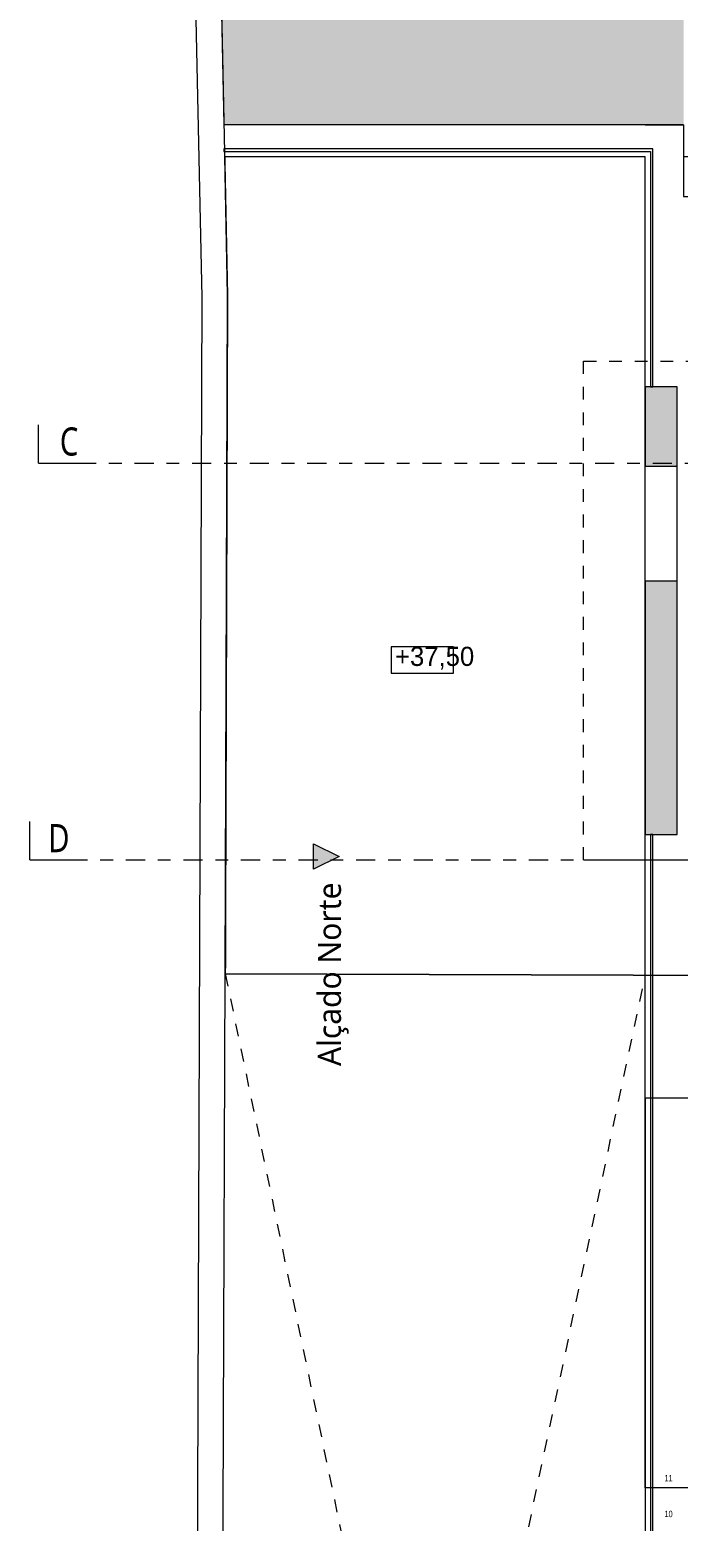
# Model space of a CAD drawing. Header units: metres. Extents: x -111189 to -108577, y -72951 to -72647.
# Drawn here: x -110715.14 to -110710.08, y -72938.93 to -72927.26 of the extents above; entities that cross this region are included whole.
import ezdxf

# ---------------------------------------------------------------- set-up
doc = ezdxf.new("R2010")
doc.units = ezdxf.units.M
doc.header["$MEASUREMENT"] = 0
doc.set_wipeout_variables(frame=1)
for name, pattern in [('Dashed', [0.423333, 0.211667, -0.211667]), ('OTK - Tracejado', [0.08, 0.04, -0.04]), ('OTK - Traço Ponto', [0.2, 0.1, -0.05, 0, -0.05]), ('OTK - Traço Ponto CORTES_ALÇ', [0.6, 0.3, -0.15, 0, -0.15]), ('Wipeout_Contour', [1, 0, -1])]:
    doc.linetypes.add(name, pattern=pattern)
for name, color, linetype in [('Planta Piso -1_1_00 - DESENHO 2D', 7, 'Continuous'), ('Planta Piso -1_1_01 - TERRENO PROPOSTO', 7, 'Continuous'), ('Planta Piso -1_1_07 - MUROS', 7, 'Continuous'), ('Planta Piso -1_1_14 - CORTES.Marcadores', 7, 'Continuous'), ('Planta Piso RC_1_00 - DESENHO 2D', 7, 'Continuous'), ('Planta Piso RC_1_01 - TERRENO PROPOSTO', 7, 'Continuous'), ('Planta Piso RC_1_03 - COBERTURA', 7, 'Continuous'), ('Planta Piso RC_1_03 - LAJES', 7, 'Continuous'), ('Planta Piso RC_1_05 - PAREDES..35', 7, 'Continuous'), ('Planta Piso RC_1_06 - ESCADAS _ GUARDAS', 7, 'Continuous'), ('Planta Piso RC_1_07 - MUROS', 7, 'Continuous'), ('Planta Piso RC_1_12 - COTAS ALTIMÉTRICAS', 7, 'Continuous'), ('Planta Piso RC_1_14 - ALÇADOS.Marcadores', 7, 'Continuous'), ('Planta Piso RC_1_14 - CORTES.Marcadores', 7, 'Continuous')]:
    doc.layers.add(name, color=color, linetype=linetype)
doc.styles.add('ESTILO_GERADO_1', font='ARIALN.TTF')
doc.styles.add('ESTILO_GERADO_2', font='malgunsl.ttf')
doc.styles.add('ESTILO_GERADO_3', font='AGENCYR.TTF')
doc.styles.add('ESTILO_GERADO_4', font='malgunsl.ttf', dxfattribs={"width": 0.8})

msp = doc.modelspace()

# ---------------------------------------------------------------- hatches: boundary and pattern name
at = {"layer": 'Planta Piso -1_1_01 - TERRENO PROPOSTO', "linetype": 'Continuous', "lineweight": 0, "true_color": 0xd7ebd2, "transparency": 33554539}
msp.add_hatch(color=254, dxfattribs=at).paths.add_polyline_path([(-110698.883, -72925.149), (-110698.933, -72925.149), (-110699.083, -72925.149), (-110699.083, -72923.204), (-110699.132, -72923.204), (-110704.002, -72923.215), (-110706.261, -72923.204), (-110706.261, -72923.204), (-110708.958, -72923.19), (-110711.3, -72923.262), (-110713.729, -72923.113), (-110713.727, -72923.204), (-110713.665, -72926.143), (-110713.634, -72927.629), (-110713.626, -72928.004), (-110713.339, -72928.004), (-110713.259, -72928.004), (-110713.194, -72928.004), (-110713.013, -72928.004), (-110712.932, -72928.004), (-110712.881, -72928.004), (-110712.84, -72928.004), (-110710.884, -72928.004), (-110710.763, -72928.004), (-110710.493, -72928.004), (-110710.033, -72928.004), (-110710.033, -72926.804), (-110708.833, -72926.804), (-110708.833, -72926.804), (-110698.883, -72926.804)])

# ---------------------------------------------------------------- linework, layer by layer
at = {"layer": 'Planta Piso RC_1_00 - DESENHO 2D', "color": 7, "linetype": 'Dashed', "lineweight": 5, "ltscale": 0.35, "flags": 128}
msp.add_lwpolyline([(-110708.833, -72942.69), (-110705.443, -72942.02), (-110704.942, -72941.921), (-110704.234, -72941.782), (-110703.711, -72941.678), (-110702.723, -72941.483), (-110702.419, -72941.423), (-110701.483, -72941.238), (-110701.315, -72941.205), (-110700.728, -72941.089), (-110700.649, -72941.074), (-110700.54, -72941.052), (-110700.47, -72941.038), (-110700.091, -72940.964), (-110700.055, -72940.957), (-110699.541, -72940.855), (-110699.503, -72940.847), (-110698.916, -72940.732), (-110698.412, -72940.632), (-110698.329, -72940.616), (-110696.888, -72940.331), (-110694.068, -72939.774), (-110694.027, -72939.766), (-110694.037, -72938.965), (-110694.047, -72938.154), (-110694.053, -72936.726), (-110694.054, -72936.274), (-110694.056, -72935.857), (-110694.063, -72934.197), (-110694.065, -72933.593), (-110694.067, -72933.193), (-110694.067, -72933.122), (-110694.068, -72932.918), (-110694.07, -72932.299), (-110694.08, -72929.722), (-110694.087, -72928.004), (-110694.184, -72928.004), (-110694.856, -72928.004), (-110695.934, -72928.004), (-110696.603, -72928.004), (-110696.888, -72928.004), (-110697.174, -72928.004), (-110697.202, -72928.004), (-110697.342, -72928.004), (-110697.465, -72928.004), (-110697.577, -72928.004), (-110697.885, -72928.004), (-110698.106, -72928.004), (-110698.303, -72928.004), (-110698.695, -72928.004), (-110698.881, -72928.004), (-110698.881, -72928.711), (-110698.881, -72929.113), (-110698.881, -72929.394), (-110698.881, -72929.519), (-110698.881, -72929.583), (-110698.881, -72930.055), (-110698.882, -72930.383), (-110698.882, -72931.582), (-110698.882, -72933.286), (-110698.882, -72935.407), (-110698.882, -72936.091), (-110698.882, -72936.294), (-110698.882, -72936.726), (-110698.883, -72937.653), (-110698.883, -72937.909), (-110698.923, -72937.909), (-110699.19, -72937.909), (-110699.226, -72937.909), (-110699.494, -72937.909), (-110699.792, -72937.909), (-110700.175, -72937.909), (-110700.428, -72937.909), (-110700.445, -72937.909), (-110700.759, -72937.909), (-110700.941, -72937.909), (-110700.974, -72937.909), (-110701.024, -72937.909), (-110701.061, -72937.909), (-110701.271, -72937.909), (-110701.539, -72937.909), (-110701.614, -72937.909), (-110701.801, -72937.909), (-110702.207, -72937.909), (-110702.458, -72937.909), (-110702.588, -72937.909), (-110703.583, -72937.909), (-110703.583, -72938.154), (-110703.979, -72938.154), (-110704.394, -72938.154), (-110704.685, -72938.154), (-110705.18, -72938.154), (-110705.437, -72938.154), (-110705.891, -72938.154), (-110706.058, -72938.154), (-110706.932, -72938.154), (-110708.833, -72938.154), (-110708.833, -72935.616), (-110710.333, -72935.616), (-110710.333, -72941.076), (-110708.833, -72941.184)], close=True, dxfattribs=at)
at = {"layer": 'Planta Piso RC_1_01 - TERRENO PROPOSTO', "color": 7, "linetype": 'Continuous', "lineweight": 13, "ltscale": 1000, "flags": 128}
msp.add_lwpolyline([(-110713.665, -72926.143), (-110713.634, -72927.629), (-110713.626, -72928.004), (-110713.339, -72928.004), (-110713.259, -72928.004), (-110713.194, -72928.004), (-110713.013, -72928.004), (-110712.932, -72928.004), (-110712.881, -72928.004), (-110712.84, -72928.004), (-110710.884, -72928.004), (-110710.763, -72928.004), (-110710.493, -72928.004), (-110710.033, -72928.004)], dxfattribs=at)
at = {"layer": 'Planta Piso RC_1_06 - ESCADAS _ GUARDAS', "color": 7, "linetype": 'Continuous', "lineweight": 13, "ltscale": 1000}
msp.add_line((-110710.273, -72928.194), (-110713.626, -72928.194), dxfattribs=at)
at = {"layer": 'Planta Piso RC_1_06 - ESCADAS _ GUARDAS', "color": 254, "linetype": 'Continuous', "lineweight": 13, "ltscale": 1000}
msp.add_line((-110710.273, -72928.194), (-110713.626, -72928.194), dxfattribs=at)
at = {"layer": 'Planta Piso RC_1_14 - CORTES.Marcadores', "color": 7, "linetype": 'Continuous', "lineweight": 5, "ltscale": 1000}
for p, q in [((-110715.075, -72930.651), (-110715.075, -72930.351)), ((-110715.075, -72930.651), (-110714.775, -72930.651)), ((-110715.143, -72933.754), (-110715.143, -72933.454)), ((-110715.143, -72933.754), (-110714.843, -72933.754))]:
    msp.add_line(p, q, dxfattribs=at)

# ---------------------------------------------------------------- texts
at = {"layer": 'Planta Piso RC_1_14 - CORTES.Marcadores', "color": 7, "linetype": 'Continuous', "lineweight": 5, "char_height": 0.22, "attachment_point": 9, "style": 'ESTILO_GERADO_4'}
for s, insert in [('\\A1;{\\pqr;\\pt0;\\fMalgun Gothic Semilight|b0|i0|c0|p0;\\W0.800000;C}', (-110714.764, -72930.595)), ('\\A1;{\\pqr;\\pt0;\\fMalgun Gothic Semilight|b0|i0|c0|p0;\\W0.800000;D}', (-110714.833, -72933.694))]:
    msp.add_mtext(s, dxfattribs=dict(at, insert=insert))

# ---------------------------------------------------------------- next in the draw order: wipeouts: each hides what was drawn before it
at = {"color": 254, "linetype": 'Wipeout_Contour', "lineweight": 0, "ltscale": 662872.237219}
msp.add_wipeout([(-110713.616, -72934.644), (-110708.833, -72934.661), (-110708.833, -72928.254), (-110713.62, -72928.254), (-110713.597, -72929.34)], dxfattribs=at).dxf.layer = 'Planta Piso RC_1_07 - MUROS'

# ---------------------------------------------------------------- next in the draw order: hatches: boundary and pattern name
at = {"layer": 'Planta Piso -1_1_07 - MUROS', "linetype": 'Continuous', "lineweight": 0, "true_color": 0x939598}
h = msp.add_hatch(color=252, dxfattribs=at)
h.paths.add_polyline_path([(-110710.083, -72933.554), (-110710.083, -72931.572), (-110710.333, -72931.572), (-110710.333, -72933.554), (-110710.083, -72933.554)], is_closed=False)
h.paths.add_polyline_path([(-110710.083, -72930.054), (-110710.273, -72930.054), (-110710.333, -72930.054), (-110710.333, -72930.651), (-110710.083, -72930.651), (-110710.083, -72930.054)], is_closed=False)
h.paths.add_polyline_path([(-110710.333, -72930.674), (-110710.083, -72930.674), (-110710.083, -72930.651), (-110710.333, -72930.651), (-110710.333, -72930.674)], is_closed=False)
at = {"layer": 'Planta Piso RC_1_14 - ALÇADOS.Marcadores', "linetype": 'Continuous', "lineweight": 5}
msp.add_hatch(color=7, dxfattribs=at).paths.add_polyline_path([(-110712.925, -72933.827), (-110712.725, -72933.727), (-110712.925, -72933.627)])

# ---------------------------------------------------------------- next in the draw order: linework, layer by layer
at = {"layer": 'Planta Piso -1_1_14 - CORTES.Marcadores', "color": 7, "linetype": 'OTK - Traço Ponto CORTES_ALÇ', "lineweight": 5, "ltscale": 0.5}
for p, q in [((-110714.775, -72930.651), (-110691.773, -72930.651)), ((-110714.843, -72933.754), (-110691.773, -72933.754))]:
    msp.add_line(p, q, dxfattribs=at)
at = {"layer": 'Planta Piso RC_1_03 - COBERTURA', "color": 7, "linetype": 'OTK - Tracejado', "lineweight": 13, "ltscale": 0.85}
for p, q in [((-110710.815, -72929.854), (-110708.843, -72929.854)), ((-110710.815, -72933.754), (-110710.815, -72929.854))]:
    msp.add_line(p, q, dxfattribs=at)
at = {"layer": 'Planta Piso RC_1_03 - COBERTURA', "color": 7, "linetype": 'OTK - Tracejado', "lineweight": 13, "ltscale": 1000}
for p, q in [((-110710.083, -72930.304), (-110710.083, -72930.054)), ((-110710.083, -72933.554), (-110710.083, -72933.304)), ((-110710.815, -72933.754), (-110708.833, -72933.754))]:
    msp.add_line(p, q, dxfattribs=at)
at = {"layer": 'Planta Piso RC_1_03 - COBERTURA', "color": 7, "linetype": 'OTK - Traço Ponto', "lineweight": 13, "ltscale": 1000}
for p, q in [((-110710.083, -72930.304), (-110710.083, -72930.054)), ((-110710.083, -72933.554), (-110710.083, -72933.304))]:
    msp.add_line(p, q, dxfattribs=at)
at = {"layer": 'Planta Piso RC_1_05 - PAREDES..35', "color": 7, "linetype": 'Continuous', "lineweight": 20, "ltscale": 1000}
for p, q in [((-110710.333, -72930.674), (-110710.083, -72930.674)), ((-110710.333, -72931.572), (-110710.083, -72931.572))]:
    msp.add_line(p, q, dxfattribs=at)
at = {"layer": 'Planta Piso RC_1_05 - PAREDES..35', "color": 7, "linetype": 'Continuous', "lineweight": 13, "ltscale": 1000}
for p, q in [((-110710.333, -72931.572), (-110710.333, -72930.674)), ((-110710.333, -72930.674), (-110710.083, -72930.674)), ((-110710.083, -72931.572), (-110710.083, -72930.674)), ((-110710.333, -72931.572), (-110710.083, -72931.572))]:
    msp.add_line(p, q, dxfattribs=at)
at = {"layer": 'Planta Piso RC_1_05 - PAREDES..35', "color": 7, "linetype": 'Continuous', "lineweight": 20, "ltscale": 1000, "flags": 128}
for points in [[(-110710.333, -72930.054), (-110710.333, -72930.674)], [(-110710.083, -72930.054), (-110710.333, -72930.054)], [(-110710.083, -72930.674), (-110710.083, -72930.054)], [(-110710.333, -72931.572), (-110710.333, -72933.554)], [(-110710.083, -72933.554), (-110710.083, -72931.572)], [(-110710.333, -72933.554), (-110710.083, -72933.554)]]:
    msp.add_lwpolyline(points, dxfattribs=at)
at = {"layer": 'Planta Piso RC_1_06 - ESCADAS _ GUARDAS', "color": 7, "linetype": 'Continuous', "lineweight": 13, "ltscale": 1000}
for p, q in [((-110713.626, -72928.194), (-110713.626, -72928.214)), ((-110710.273, -72930.054), (-110710.273, -72928.194)), ((-110713.626, -72928.214), (-110710.293, -72928.214)), ((-110710.293, -72928.214), (-110710.293, -72930.054)), ((-110710.293, -72930.054), (-110710.273, -72930.054)), ((-110710.273, -72933.554), (-110710.293, -72933.554))]:
    msp.add_line(p, q, dxfattribs=at)
at = {"layer": 'Planta Piso RC_1_06 - ESCADAS _ GUARDAS', "color": 254, "linetype": 'Continuous', "lineweight": 13, "ltscale": 1000}
for p, q in [((-110713.626, -72928.194), (-110713.626, -72928.214)), ((-110710.273, -72930.054), (-110710.273, -72928.194)), ((-110713.626, -72928.214), (-110710.293, -72928.214)), ((-110710.293, -72928.214), (-110710.293, -72930.054)), ((-110710.293, -72930.054), (-110710.273, -72930.054)), ((-110710.273, -72933.554), (-110710.293, -72933.554))]:
    msp.add_line(p, q, dxfattribs=at)
at = {"layer": 'Planta Piso RC_1_07 - MUROS', "color": 7, "linetype": 'Continuous', "lineweight": 13, "ltscale": 1000, "flags": 128}
for points in [[(-110713.843, -72942.293), (-110713.797, -72929.357), (-110713.869, -72925.97), (-110713.929, -72923.117), (-110713.934, -72922.9), (-110713.717, -72922.913), (-110711.304, -72923.062), (-110708.964, -72922.99), (-110703.871, -72923.016), (-110699.133, -72923.004), (-110694.158, -72922.991), (-110693.958, -72922.991), (-110693.954, -72923.188), (-110693.917, -72925.149), (-110693.884, -72928.254), (-110693.857, -72933.641), (-110693.828, -72939.441)], [(-110699.083, -72923.204), (-110699.132, -72923.204), (-110704.002, -72923.215), (-110708.958, -72923.19), (-110711.3, -72923.262), (-110713.729, -72923.113), (-110713.668, -72925.982), (-110713.597, -72929.34), (-110713.643, -72942.293)], [(-110710.033, -72928.254), (-110708.833, -72928.254), (-110708.833, -72934.661), (-110713.616, -72934.644), (-110713.597, -72929.34), (-110713.62, -72928.254), (-110710.333, -72928.254)]]:
    msp.add_lwpolyline(points, dxfattribs=at)
at = {"layer": 'Planta Piso RC_1_12 - COTAS ALTIMÉTRICAS', "color": 7, "linetype": 'Continuous', "lineweight": 5, "ltscale": 1000, "flags": 128}
msp.add_lwpolyline([(-110712.318, -72932.294), (-110711.832, -72932.294), (-110711.832, -72932.087), (-110712.318, -72932.087)], close=True, dxfattribs=at)
at = {"layer": 'Planta Piso RC_1_14 - ALÇADOS.Marcadores', "color": 7, "linetype": 'Continuous', "lineweight": 5, "ltscale": 1000, "flags": 128}
msp.add_lwpolyline([(-110712.925, -72933.827), (-110712.925, -72933.627), (-110712.725, -72933.727)], close=True, dxfattribs=at)

# ---------------------------------------------------------------- next in the draw order: texts
at = {"layer": 'Planta Piso RC_1_12 - COTAS ALTIMÉTRICAS', "color": 7, "linetype": 'Continuous', "lineweight": 5, "insert": (-110712.289, -72932.265), "char_height": 0.15, "width": 0.4291, "attachment_point": 7, "style": 'ESTILO_GERADO_3'}
msp.add_mtext('\\A1;{\\pql;\\fAgency FB|b0|i0|c0|p0;\\W1.000000;+37,50}', dxfattribs=at)

# ---------------------------------------------------------------- next in the draw order: wipeouts: each hides what was drawn before it
at = {"color": 254, "linetype": 'Wipeout_Contour', "lineweight": 0, "ltscale": 1060624.10345239}
msp.add_wipeout([(-110713.629, -72938.154), (-110713.644, -72942.493), (-110710.333, -72942.493), (-110710.333, -72941.184), (-110710.333, -72935.616), (-110708.833, -72935.616), (-110708.833, -72934.661), (-110713.616, -72934.644)], dxfattribs=at).dxf.layer = 'Planta Piso RC_1_07 - MUROS'

# ---------------------------------------------------------------- next in the draw order: linework, layer by layer
at = {"layer": 'Planta Piso -1_1_00 - DESENHO 2D', "color": 252, "linetype": 'OTK - Traço Ponto', "lineweight": 9}
for p, q in [((-110713.616, -72934.644), (-110711.988, -72942.493)), ((-110711.988, -72942.493), (-110710.333, -72934.656))]:
    msp.add_line(p, q, dxfattribs=at)
at = {"layer": 'Planta Piso RC_1_03 - LAJES', "color": 7, "linetype": 'Continuous', "lineweight": 13, "ltscale": 1000, "flags": 128}
msp.add_lwpolyline([(-110710.333, -72928.006), (-110710.033, -72928.006), (-110710.033, -72928.565), (-110708.833, -72928.565), (-110708.833, -72938.664), (-110710.333, -72938.664), (-110710.333, -72928.254)], dxfattribs=at)
at = {"layer": 'Planta Piso RC_1_06 - ESCADAS _ GUARDAS', "color": 7, "linetype": 'Continuous', "lineweight": 13, "ltscale": 1000}
for p, q in [((-110710.293, -72933.554), (-110710.293, -72938.65)), ((-110710.273, -72938.65), (-110710.273, -72933.554)), ((-110708.833, -72938.664), (-110710.333, -72938.664)), ((-110710.333, -72938.664), (-110710.333, -72938.944)), ((-110710.293, -72938.65), (-110710.293, -72941.582)), ((-110710.273, -72941.582), (-110710.273, -72938.65))]:
    msp.add_line(p, q, dxfattribs=at)
at = {"layer": 'Planta Piso RC_1_06 - ESCADAS _ GUARDAS', "color": 254, "linetype": 'Continuous', "lineweight": 13, "ltscale": 1000}
for p, q in [((-110710.293, -72933.554), (-110710.293, -72938.65)), ((-110710.273, -72938.65), (-110710.273, -72933.554)), ((-110710.293, -72938.65), (-110710.293, -72941.582)), ((-110710.273, -72941.582), (-110710.273, -72938.65))]:
    msp.add_line(p, q, dxfattribs=at)
at = {"layer": 'Planta Piso RC_1_07 - MUROS', "color": 7, "linetype": 'Continuous', "lineweight": 13, "ltscale": 1000, "flags": 128}
msp.add_lwpolyline([(-110713.629, -72938.154), (-110713.616, -72934.644), (-110708.833, -72934.661), (-110708.833, -72935.616), (-110710.333, -72935.616), (-110710.333, -72941.184), (-110710.333, -72942.493), (-110713.644, -72942.493)], close=True, dxfattribs=at)

# ---------------------------------------------------------------- next in the draw order: texts
at = {"layer": 'Planta Piso RC_1_06 - ESCADAS _ GUARDAS', "color": 7, "linetype": 'Continuous', "lineweight": 13, "char_height": 0.05, "attachment_point": 4, "rotation": 360, "style": 'ESTILO_GERADO_1'}
for s, insert in [('\\A1;{\\pql;\\fArial Narrow|b0|i0|c0|p0;\\W1.000000;11}', (-110710.183, -72938.589)), ('\\A1;{\\pql;\\fArial Narrow|b0|i0|c0|p0;\\W1.000000;10}', (-110710.183, -72938.869))]:
    msp.add_mtext(s, dxfattribs=dict(at, insert=insert))
at = {"layer": 'Planta Piso RC_1_14 - ALÇADOS.Marcadores', "color": 7, "linetype": 'Continuous', "lineweight": 5, "insert": (-110712.651, -72935.366), "char_height": 0.18, "attachment_point": 7, "rotation": 90, "style": 'ESTILO_GERADO_2'}
msp.add_mtext('\\A1;{\\pql;\\pt0;\\fMalgun Gothic Semilight|b0|i0|c0|p0;\\W1.000000;Alçado Norte}', dxfattribs=at)

doc.saveas('drawing.dxf')
